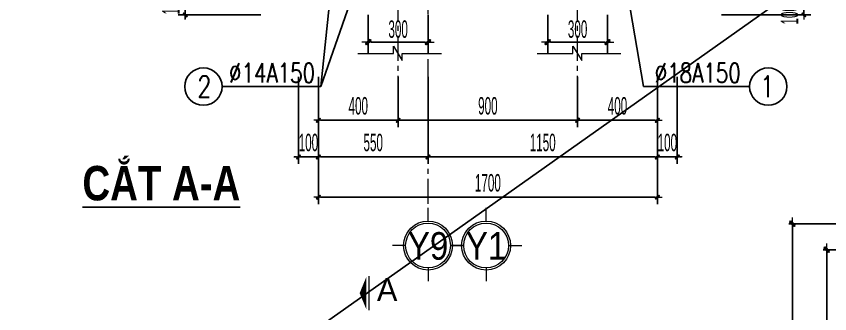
# Model space of a CAD drawing. Header units: inches. Extents: x 541671 to 837720, y 76128 to 1008472.
# Drawn here: x 611840 to 615919, y 371515 to 373005 of the extents above; entities that cross this region are included whole.
import ezdxf
from ezdxf.enums import TextEntityAlignment as Align

# ---------------------------------------------------------------- set-up
doc = ezdxf.new("R2010")
doc.units = ezdxf.units.IN
doc.header["$MEASUREMENT"] = 0
doc.header["$PDMODE"] = 32
doc.header["$PDSIZE"] = -1
doc.linetypes.add('CENTERX2', pattern=[4, 2.5, -0.5, 0.5, -0.5])
doc.linetypes.add('DASHDOT', pattern=[1, 0.5, -0.25, 0, -0.25])
doc.layers.get('0').update_dxf_attribs({"lineweight": 18})
for name, color, linetype, lineweight in [('EG Text2', 7, 'Continuous', 25), ('ISO', 153, 'Continuous', 15), ('KICHTHUOC', 4, 'Continuous', 18), ('LC Dim', 8, 'Continuous', 18), ('LC ISO', 153, 'Continuous', 13), ('LC Khac', 4, 'Continuous', 9), ('LC Net thay', 7, 'Continuous', 25), ('LC Net truc', 79, 'DASHDOT', 13), ('LC Text1', 3, 'Continuous', 20), ('LC Text2', 7, 'Continuous', 25)]:
    doc.layers.add(name, color=color, linetype=linetype, lineweight=lineweight)
doc.layers.add('KCS_Plotter', color=11, linetype='Continuous', plot=False)
doc.styles.add('EG 1', font='VHAVANB_2.TTF')
doc.styles.add('HOATBIF', font='hoatbif.shx', dxfattribs={"width": 0.5})
doc.styles.add('LC 1', font='VHAVANB_2.TTF')
doc.styles.add('LC 3', font='vnsimli.shx', dxfattribs={"width": 0.75})
doc.styles.add('LC3', font='VHARIALB_3.TTF', dxfattribs={"width": 0.8})
doc.dimstyles.new('Copy of 1-100(1-35)', dxfattribs={"dimscale": 35, "dimtxt": 2.5, "dimasz": 0.3, "dimexe": 1, "dimexo": 1, "dimgap": 0.8, "dimtad": 1, "dimdec": 0, "dimzin": 0, "dimdsep": 46, "dimtxsty": 'HOATBIF', "dimblk1": 'DOT', "dimblk2": 'DOT', "dimsah": 1, "dimcen": -0.1, "dimdle": 1, "dimclrd": 256, "dimclre": 256, "dimclrt": 4, "dimadec": 3, "dimazin": 2, "dimtfac": 0.333333, "dimtdec": 0, "dimtix": 1, "dimtmove": 2, "dimatfit": 3, "dimldrblk": 'DOT', "dimfxl": 1, "dimtvp": 0.833333, "dimtolj": 1, "dimtzin": 0, "dimarcsym": 0})
doc.dimstyles.new('Copy of 1-35', dxfattribs={"dimscale": 35, "dimtxt": 2.5, "dimasz": 0.4, "dimexe": 0.5, "dimexo": 0, "dimgap": 0.6, "dimtad": 1, "dimdec": 0, "dimzin": 0, "dimdsep": 46, "dimtxsty": 'HOATBIF', "dimblk1": 'DOT', "dimblk2": 'DOT', "dimsah": 1, "dimcen": -1, "dimdle": 1, "dimclrd": 256, "dimclre": 256, "dimclrt": 130, "dimadec": 0, "dimazin": 0, "dimtfac": 0.333333, "dimtdec": 0, "dimtix": 1, "dimtmove": 2, "dimatfit": 3, "dimldrblk": 'DOT', "dimfxl": 0.5, "dimtvp": 0.833333, "dimtolj": 1, "dimtzin": 12, "dimarcsym": 0})

# ---------------------------------------------------------------- blocks, each defined once
blk = doc.blocks.new('DOT')
at = {"layer": 'KICHTHUOC'}
blk.add_line((-2.25, 0), (2.25, 0), dxfattribs=at)
at = {"layer": 'KICHTHUOC', "color": 4}
blk.add_line((-1, -1), (1, 1), dxfattribs=at)
blk.add_lwpolyline([(0.5, 1), (-1, -0.5), (-0.5, -1), (1, 0.5)], close=True, dxfattribs=at)
blk = doc.blocks.new('*D226')
at = {"layer": 'Defpoints', "color": 0, "ltscale": 50, "transparency": 16777216}
for p in [(615904.3, 371835.4), (616237.6, 371835.4), (616237.6, 370995.4)]:
    blk.add_point(p, dxfattribs=at)
at = {"layer": 'LC Dim', "lineweight": -2, "ltscale": 50, "transparency": 16777216}
for p, q in [((616237.6, 371835.4), (615886.8, 371835.4)), ((615904.3, 371009.4), (615904.3, 371821.4)), ((616237.6, 370995.4), (615886.8, 370995.4))]:
    blk.add_line(p, q, dxfattribs=at)
at = {"layer": 'LC Dim', "lineweight": -2, "ltscale": 50, "transparency": 16777216, "xscale": 14, "yscale": 14, "zscale": 14}
for p, rotation in [((615904.3, 371835.4), 90), ((615904.3, 370995.4), 270)]:
    blk.add_blockref('DOT', p, dxfattribs=dict(at, rotation=rotation))
at = {"layer": 'LC Dim', "color": 130, "ltscale": 50, "transparency": 16777216, "insert": (615839.6, 371415.4), "char_height": 87.5, "attachment_point": 5, "rotation": 90, "style": 'HOATBIF'}
blk.add_mtext('\\A1;420', dxfattribs=at)
blk = doc.blocks.new('*D227')
at = {"layer": 'Defpoints', "color": 0, "ltscale": 50, "transparency": 16777216}
for p in [(615732.4, 371965.4), (616237.6, 371965.4), (616237.6, 370465.4)]:
    blk.add_point(p, dxfattribs=at)
at = {"layer": 'LC Dim', "lineweight": -2, "ltscale": 50, "transparency": 16777216}
for p, q in [((616237.6, 371965.4), (615714.9, 371965.4)), ((615732.4, 370479.4), (615732.4, 371951.4)), ((616237.6, 370465.4), (615714.9, 370465.4))]:
    blk.add_line(p, q, dxfattribs=at)
at = {"layer": 'LC Dim', "lineweight": -2, "ltscale": 50, "transparency": 16777216, "xscale": 14, "yscale": 14, "zscale": 14}
for p, rotation in [((615732.4, 371965.4), 90), ((615732.4, 370465.4), 270)]:
    blk.add_blockref('DOT', p, dxfattribs=dict(at, rotation=rotation))
at = {"layer": 'LC Dim', "color": 130, "ltscale": 50, "transparency": 16777216, "insert": (615667.6, 371215.4), "char_height": 87.5, "attachment_point": 5, "rotation": 90, "style": 'HOATBIF'}
blk.add_mtext('\\A1;750', dxfattribs=at)
blk = doc.blocks.new('*D274')
at = {"layer": 'Defpoints', "color": 0, "ltscale": 2, "transparency": 16777216}
for p in [(613354.9, 372737), (613904.9, 372737), (613904.9, 372300.3)]:
    blk.add_point(p, dxfattribs=at)
at = {"layer": 'LC Dim', "lineweight": -2, "ltscale": 2, "transparency": 16777216}
for p, q in [((613354.9, 372702), (613354.9, 372265.3)), ((613904.9, 372702), (613904.9, 372265.3)), ((613365.4, 372300.3), (613894.4, 372300.3))]:
    blk.add_line(p, q, dxfattribs=at)
at = {"layer": 'LC Dim', "lineweight": -2, "ltscale": 2, "transparency": 16777216, "xscale": 10.5, "yscale": 10.5, "zscale": 10.5, "rotation": 180}
blk.add_blockref('DOT', (613354.9, 372300.3), dxfattribs=at)
at = {"layer": 'LC Dim', "lineweight": -2, "ltscale": 2, "transparency": 16777216, "xscale": 10.5, "yscale": 10.5, "zscale": 10.5}
blk.add_blockref('DOT', (613904.9, 372300.3), dxfattribs=at)
at = {"layer": 'LC Dim', "color": 4, "ltscale": 2, "transparency": 16777216, "insert": (613629.9, 372372), "char_height": 87.5, "attachment_point": 5, "style": 'HOATBIF'}
blk.add_mtext('\\A1;550', dxfattribs=at)
blk = doc.blocks.new('*D275')
at = {"layer": 'Defpoints', "color": 0, "ltscale": 2, "transparency": 16777216}
for p in [(613904.9, 372737), (615054.9, 372737), (615054.9, 372300.3)]:
    blk.add_point(p, dxfattribs=at)
at = {"layer": 'LC Dim', "lineweight": -2, "ltscale": 2, "transparency": 16777216}
for p, q in [((613904.9, 372702), (613904.9, 372265.3)), ((615054.9, 372702), (615054.9, 372265.3)), ((613915.4, 372300.3), (615044.4, 372300.3))]:
    blk.add_line(p, q, dxfattribs=at)
at = {"layer": 'LC Dim', "lineweight": -2, "ltscale": 2, "transparency": 16777216, "xscale": 10.5, "yscale": 10.5, "zscale": 10.5, "rotation": 180}
blk.add_blockref('DOT', (613904.9, 372300.3), dxfattribs=at)
at = {"layer": 'LC Dim', "lineweight": -2, "ltscale": 2, "transparency": 16777216, "xscale": 10.5, "yscale": 10.5, "zscale": 10.5}
blk.add_blockref('DOT', (615054.9, 372300.3), dxfattribs=at)
at = {"layer": 'LC Dim', "color": 4, "ltscale": 2, "transparency": 16777216, "insert": (614479.9, 372372), "char_height": 87.5, "attachment_point": 5, "style": 'HOATBIF'}
blk.add_mtext('\\A1;1150', dxfattribs=at)
blk = doc.blocks.new('*D276')
at = {"layer": 'Defpoints', "color": 0, "ltscale": 2, "transparency": 16777216}
for p in [(613354.9, 372737), (615054.9, 372737), (615054.9, 372098.4)]:
    blk.add_point(p, dxfattribs=at)
at = {"layer": 'LC Dim', "lineweight": -2, "ltscale": 2, "transparency": 16777216}
for p, q in [((613354.9, 372702), (613354.9, 372063.4)), ((615054.9, 372702), (615054.9, 372063.4)), ((613365.4, 372098.4), (615044.4, 372098.4))]:
    blk.add_line(p, q, dxfattribs=at)
at = {"layer": 'LC Dim', "lineweight": -2, "ltscale": 2, "transparency": 16777216, "xscale": 10.5, "yscale": 10.5, "zscale": 10.5, "rotation": 180}
blk.add_blockref('DOT', (613354.9, 372098.4), dxfattribs=at)
at = {"layer": 'LC Dim', "lineweight": -2, "ltscale": 2, "transparency": 16777216, "xscale": 10.5, "yscale": 10.5, "zscale": 10.5}
blk.add_blockref('DOT', (615054.9, 372098.4), dxfattribs=at)
at = {"layer": 'LC Dim', "color": 4, "ltscale": 2, "transparency": 16777216, "insert": (614204.9, 372170.1), "char_height": 87.5, "attachment_point": 5, "style": 'HOATBIF'}
blk.add_mtext('\\A1;1700', dxfattribs=at)
blk = doc.blocks.new('*D256')
at = {"layer": 'Defpoints', "color": 0, "ltscale": 2, "transparency": 16777216}
for p in [(613254.9, 372737), (613354.9, 372737), (613254.9, 372300.3)]:
    blk.add_point(p, dxfattribs=at)
at = {"layer": 'LC Dim', "lineweight": -2, "ltscale": 2, "transparency": 16777216}
for p, q in [((613254.9, 372702), (613254.9, 372265.3)), ((613354.9, 372702), (613354.9, 372265.3)), ((613244.4, 372300.3), (613233.9, 372300.3)), ((613354.9, 372300.3), (613254.9, 372300.3)), ((613365.4, 372300.3), (613375.9, 372300.3))]:
    blk.add_line(p, q, dxfattribs=at)
at = {"layer": 'LC Dim', "lineweight": -2, "ltscale": 2, "transparency": 16777216, "xscale": 10.5, "yscale": 10.5, "zscale": 10.5}
blk.add_blockref('DOT', (613254.9, 372300.3), dxfattribs=at)
at = {"layer": 'LC Dim', "lineweight": -2, "ltscale": 2, "transparency": 16777216, "xscale": 10.5, "yscale": 10.5, "zscale": 10.5, "rotation": 180}
blk.add_blockref('DOT', (613354.9, 372300.3), dxfattribs=at)
at = {"layer": 'LC Dim', "color": 4, "ltscale": 2, "transparency": 16777216, "insert": (613304.9, 372372), "char_height": 87.5, "attachment_point": 5, "style": 'HOATBIF'}
blk.add_mtext('\\A1;100', dxfattribs=at)
blk = doc.blocks.new('*D257')
at = {"layer": 'Defpoints', "color": 0, "ltscale": 2, "transparency": 16777216}
for p in [(615054.9, 372737), (615154.9, 372737), (615154.9, 372300.3)]:
    blk.add_point(p, dxfattribs=at)
at = {"layer": 'LC Dim', "lineweight": -2, "ltscale": 2, "transparency": 16777216}
for p, q in [((615054.9, 372702), (615054.9, 372265.3)), ((615154.9, 372702), (615154.9, 372265.3)), ((615044.4, 372300.3), (615033.9, 372300.3)), ((615054.9, 372300.3), (615154.9, 372300.3)), ((615165.4, 372300.3), (615175.9, 372300.3))]:
    blk.add_line(p, q, dxfattribs=at)
at = {"layer": 'LC Dim', "lineweight": -2, "ltscale": 2, "transparency": 16777216, "xscale": 10.5, "yscale": 10.5, "zscale": 10.5}
blk.add_blockref('DOT', (615054.9, 372300.3), dxfattribs=at)
at = {"layer": 'LC Dim', "lineweight": -2, "ltscale": 2, "transparency": 16777216, "xscale": 10.5, "yscale": 10.5, "zscale": 10.5, "rotation": 180}
blk.add_blockref('DOT', (615154.9, 372300.3), dxfattribs=at)
at = {"layer": 'LC Dim', "color": 4, "ltscale": 2, "transparency": 16777216, "insert": (615104.9, 372372), "char_height": 87.5, "attachment_point": 5, "style": 'HOATBIF'}
blk.add_mtext('\\A1;100', dxfattribs=at)
blk = doc.blocks.new('*D260')
at = {"layer": 'Defpoints', "color": 0, "ltscale": 2, "transparency": 16777216}
for p in [(615342.3, 373112), (615342.3, 373012), (615789.8, 373012)]:
    blk.add_point(p, dxfattribs=at)
at = {"layer": 'LC Dim', "lineweight": -2, "ltscale": 2, "transparency": 16777216}
for p, q in [((615377.3, 373112), (615824.8, 373112)), ((615789.8, 373101.5), (615789.8, 373022.5)), ((615377.3, 373012), (615824.8, 373012))]:
    blk.add_line(p, q, dxfattribs=at)
at = {"layer": 'LC Dim', "lineweight": -2, "ltscale": 2, "transparency": 16777216, "xscale": 10.5, "yscale": 10.5, "zscale": 10.5}
for p, rotation in [((615789.8, 373112), 90), ((615789.8, 373012), 270)]:
    blk.add_blockref('DOT', p, dxfattribs=dict(at, rotation=rotation))
at = {"layer": 'LC Dim', "color": 4, "ltscale": 2, "transparency": 16777216, "insert": (615718.1, 373012), "char_height": 87.5, "attachment_point": 5, "rotation": 90, "style": 'HOATBIF'}
blk.add_mtext('\\A1;100', dxfattribs=at)
blk = doc.blocks.new('*D262')
at = {"layer": 'Defpoints', "color": 0, "ltscale": 2, "transparency": 16777216}
for p in [(612687.3, 373112), (613101, 373112), (613101, 373012)]:
    blk.add_point(p, dxfattribs=at)
at = {"layer": 'LC Dim', "lineweight": -2, "ltscale": 2, "transparency": 16777216}
for p, q in [((612687.3, 373122.5), (612687.3, 373133)), ((613066, 373112), (612652.3, 373112)), ((612687.3, 373012), (612687.3, 373112)), ((613066, 373012), (612652.3, 373012)), ((612687.3, 373001.5), (612687.3, 372991))]:
    blk.add_line(p, q, dxfattribs=at)
at = {"layer": 'LC Dim', "lineweight": -2, "ltscale": 2, "transparency": 16777216, "xscale": 10.5, "yscale": 10.5, "zscale": 10.5}
for p, rotation in [((612687.3, 373112), 270), ((612687.3, 373012), 90)]:
    blk.add_blockref('DOT', p, dxfattribs=dict(at, rotation=rotation))
at = {"layer": 'LC Dim', "color": 4, "ltscale": 2, "transparency": 16777216, "insert": (612615.6, 373062), "char_height": 87.5, "attachment_point": 5, "rotation": 90, "style": 'HOATBIF'}
blk.add_mtext('\\A1;100', dxfattribs=at)
blk = doc.blocks.new('TIEUDE1')
at = {"layer": 'EG Text2', "color": 7, "style": 'EG 1'}
blk.add_attdef('TIªU§Ò', text='', height=5, dxfattribs=at).set_placement((0, 0), align=Align.BOTTOM_CENTER)
blk.add_attdef('TL', text='', height=3, dxfattribs=at).set_placement((0, -2), align=Align.TOP_CENTER)
blk = doc.blocks.new('*D266')
at = {"layer": 'Defpoints', "color": 0, "ltscale": 2, "transparency": 16777216}
for p in [(613354.9, 372737), (613754.9, 372737), (613754.9, 372483.9)]:
    blk.add_point(p, dxfattribs=at)
at = {"layer": 'LC Dim', "lineweight": -2, "ltscale": 2, "transparency": 16777216}
for p, q in [((613354.9, 372702), (613354.9, 372448.9)), ((613754.9, 372702), (613754.9, 372448.9)), ((613365.4, 372483.9), (613744.4, 372483.9))]:
    blk.add_line(p, q, dxfattribs=at)
at = {"layer": 'LC Dim', "lineweight": -2, "ltscale": 2, "transparency": 16777216, "xscale": 10.5, "yscale": 10.5, "zscale": 10.5, "rotation": 180}
blk.add_blockref('DOT', (613354.9, 372483.9), dxfattribs=at)
at = {"layer": 'LC Dim', "lineweight": -2, "ltscale": 2, "transparency": 16777216, "xscale": 10.5, "yscale": 10.5, "zscale": 10.5}
blk.add_blockref('DOT', (613754.9, 372483.9), dxfattribs=at)
at = {"layer": 'LC Dim', "color": 4, "ltscale": 2, "transparency": 16777216, "insert": (613554.9, 372555.6), "char_height": 87.5, "attachment_point": 5, "style": 'HOATBIF'}
blk.add_mtext('\\A1;400', dxfattribs=at)
blk = doc.blocks.new('*D267')
at = {"layer": 'Defpoints', "color": 0, "ltscale": 2, "transparency": 16777216}
for p in [(614654.9, 372737), (615054.9, 372737), (615054.9, 372483.9)]:
    blk.add_point(p, dxfattribs=at)
at = {"layer": 'LC Dim', "lineweight": -2, "ltscale": 2, "transparency": 16777216}
for p, q in [((614654.9, 372702), (614654.9, 372448.9)), ((615054.9, 372702), (615054.9, 372448.9)), ((614665.4, 372483.9), (615044.4, 372483.9))]:
    blk.add_line(p, q, dxfattribs=at)
at = {"layer": 'LC Dim', "lineweight": -2, "ltscale": 2, "transparency": 16777216, "xscale": 10.5, "yscale": 10.5, "zscale": 10.5, "rotation": 180}
blk.add_blockref('DOT', (614654.9, 372483.9), dxfattribs=at)
at = {"layer": 'LC Dim', "lineweight": -2, "ltscale": 2, "transparency": 16777216, "xscale": 10.5, "yscale": 10.5, "zscale": 10.5}
blk.add_blockref('DOT', (615054.9, 372483.9), dxfattribs=at)
at = {"layer": 'LC Dim', "color": 4, "ltscale": 2, "transparency": 16777216, "insert": (614854.9, 372555.6), "char_height": 87.5, "attachment_point": 5, "style": 'HOATBIF'}
blk.add_mtext('\\A1;400', dxfattribs=at)
blk = doc.blocks.new('*D268')
at = {"layer": 'Defpoints', "color": 0, "ltscale": 2, "transparency": 16777216}
for p in [(613754.9, 372737), (614654.9, 372737), (613754.9, 372483.9)]:
    blk.add_point(p, dxfattribs=at)
at = {"layer": 'LC Dim', "lineweight": -2, "ltscale": 2, "transparency": 16777216}
for p, q in [((613754.9, 372702), (613754.9, 372448.9)), ((614654.9, 372702), (614654.9, 372448.9)), ((614644.4, 372483.9), (613765.4, 372483.9))]:
    blk.add_line(p, q, dxfattribs=at)
at = {"layer": 'LC Dim', "lineweight": -2, "ltscale": 2, "transparency": 16777216, "xscale": 10.5, "yscale": 10.5, "zscale": 10.5, "rotation": 180}
blk.add_blockref('DOT', (613754.9, 372483.9), dxfattribs=at)
at = {"layer": 'LC Dim', "lineweight": -2, "ltscale": 2, "transparency": 16777216, "xscale": 10.5, "yscale": 10.5, "zscale": 10.5}
blk.add_blockref('DOT', (614654.9, 372483.9), dxfattribs=at)
at = {"layer": 'LC Dim', "color": 4, "ltscale": 2, "transparency": 16777216, "insert": (614204.9, 372555.6), "char_height": 87.5, "attachment_point": 5, "style": 'HOATBIF'}
blk.add_mtext('\\A1;900', dxfattribs=at)
blk = doc.blocks.new('*D269')
at = {"layer": 'Defpoints', "color": 0, "ltscale": 50, "transparency": 16777216}
for p in [(613604.9, 372960.5), (613904.9, 372960.5), (613904.9, 372875)]:
    blk.add_point(p, dxfattribs=at)
at = {"layer": 'LC Dim', "lineweight": -2, "ltscale": 50, "transparency": 16777216}
for p, q in [((613604.9, 372960.5), (613604.9, 372857.5)), ((613904.9, 372960.5), (613904.9, 372857.5)), ((613618.9, 372875), (613890.9, 372875))]:
    blk.add_line(p, q, dxfattribs=at)
at = {"layer": 'LC Dim', "lineweight": -2, "ltscale": 50, "transparency": 16777216, "xscale": 14, "yscale": 14, "zscale": 14, "rotation": 180}
blk.add_blockref('DOT', (613604.9, 372875), dxfattribs=at)
at = {"layer": 'LC Dim', "lineweight": -2, "ltscale": 50, "transparency": 16777216, "xscale": 14, "yscale": 14, "zscale": 14}
blk.add_blockref('DOT', (613904.9, 372875), dxfattribs=at)
at = {"layer": 'LC Dim', "color": 130, "ltscale": 50, "transparency": 16777216, "insert": (613754.9, 372939.8), "char_height": 87.5, "attachment_point": 5, "style": 'HOATBIF'}
blk.add_mtext('\\A1;300', dxfattribs=at)
blk = doc.blocks.new('*D270')
at = {"layer": 'Defpoints', "color": 0, "ltscale": 50, "transparency": 16777216}
for p in [(614504.9, 372960.5), (614804.9, 372960.5), (614804.9, 372875)]:
    blk.add_point(p, dxfattribs=at)
at = {"layer": 'LC Dim', "lineweight": -2, "ltscale": 50, "transparency": 16777216}
for p, q in [((614504.9, 372960.5), (614504.9, 372857.5)), ((614804.9, 372960.5), (614804.9, 372857.5)), ((614518.9, 372875), (614790.9, 372875))]:
    blk.add_line(p, q, dxfattribs=at)
at = {"layer": 'LC Dim', "lineweight": -2, "ltscale": 50, "transparency": 16777216, "xscale": 14, "yscale": 14, "zscale": 14, "rotation": 180}
blk.add_blockref('DOT', (614504.9, 372875), dxfattribs=at)
at = {"layer": 'LC Dim', "lineweight": -2, "ltscale": 50, "transparency": 16777216, "xscale": 14, "yscale": 14, "zscale": 14}
blk.add_blockref('DOT', (614804.9, 372875), dxfattribs=at)
at = {"layer": 'LC Dim', "color": 130, "ltscale": 50, "transparency": 16777216, "insert": (614654.9, 372939.8), "char_height": 87.5, "attachment_point": 5, "style": 'HOATBIF'}
blk.add_mtext('\\A1;300', dxfattribs=at)
blk = doc.blocks.new('TTRUC')
at = {"layer": 'ISO'}
for p, q in [((0, 6.95), (0, 10.71)), ((-6.37, 0), (-10.13, 0)), ((6.37, 0), (10.13, 0)), ((0, -6.37), (0, -10.13))]:
    blk.add_line(p, q, dxfattribs=at)
blk.add_circle((0, 0), 6.37, dxfattribs=at)
at = {"layer": 'KICHTHUOC'}
blk.add_circle((0, 0), 6.95, dxfattribs=at)

msp = doc.modelspace()

# ---------------------------------------------------------------- linework, layer by layer
at = {"layer": 'KCS_Plotter', "ltscale": 50}
msp.add_line((604872, 365446.4), (619572, 375841.4), dxfattribs=at)
at = {"layer": 'LC ISO'}
for points in [[(613552.8, 372817.5), (613731.7, 372817.5), (613731.7, 372854.4), (613775.7, 372782.8), (613775.7, 372817.5), (613972.1, 372817.5)], [(614452.8, 372817.5), (614631.7, 372817.5), (614631.7, 372854.4), (614675.7, 372782.8), (614675.7, 372817.5), (614872.1, 372817.5)]]:
    msp.add_lwpolyline(points, dxfattribs=at)
at = {"layer": 'LC Khac', "color": 1, "ltscale": 2}
msp.add_line((613608.7, 371703), (613608.7, 371533.1), dxfattribs=at)
msp.add_lwpolyline([(613561.8, 371618.1, 0, 165, 0), (613595.9, 371618.1, 96.3, 96.3, 0)], format="xyseb", dxfattribs=at)
at = {"layer": 'LC Net thay', "ltscale": 2}
for p, q in [((613604.9, 372817.5), (613604.9, 373012)), ((613904.9, 372817.5), (613904.9, 373012)), ((614504.9, 372817.5), (614504.9, 373012)), ((614804.9, 372817.5), (614804.9, 373012))]:
    msp.add_line(p, q, dxfattribs=at)
at = {"layer": 'LC Net truc', "linetype": 'CENTERX2', "ltscale": 50}
for p, q in [((613904.9, 372065.2), (613904.9, 375327.8)), ((613754.9, 372582), (613754.9, 373653.3)), ((614654.9, 372582), (614654.9, 373653.3))]:
    msp.add_line(p, q, dxfattribs=at)
at = {"layer": 'LC Text2', "ltscale": 100}
for centre in [(612778.3, 372652.5), (615610.8, 372652.5)]:
    msp.add_circle(centre, 93.6, dxfattribs=at)

# ---------------------------------------------------------------- block references
at = {"layer": 'LC ISO', "xscale": 17.63727343034513, "yscale": 17.63727343034513, "zscale": 17.63727343034513}
for p in [(613904.9, 371856.5), (614195.9, 371856.5)]:
    msp.add_blockref('TTRUC', p, dxfattribs=at)
at = {"layer": 'LC Text2'}
ref = msp.add_blockref('TIEUDE1', (612567.4, 372031), dxfattribs=dict(at, xscale=35.00000000007505, yscale=35.00000000007505, zscale=35.00000000007505))
ref.add_attrib('TIªU§Ò', '%%Uc¾t a-a', dxfattribs={"color": 7, "height": 172.35, "style": 'LC3', "width": 0.8}).set_placement((612567.4, 372031), align=Align.BOTTOM_CENTER)

# ---------------------------------------------------------------- texts
at = {"ltscale": 2, "style": 'LC 1'}
msp.add_attdef('A', text='B', height=115.5, dxfattribs=at).set_placement((613699.9, 371635.8), align=Align.MIDDLE_CENTER)
at = {"layer": 'LC Text1', "ltscale": 0.2, "style": 'LC 1', "width": 0.9}
for s, p in [('y9', (613904.9, 371744.1)), ('y1', (614195.9, 371744.1))]:
    msp.add_text(s, height=138.1, dxfattribs=at).set_placement(p, align=Align.BOTTOM_CENTER)
at = {"layer": 'LC Text2', "linetype": 'ByBlock', "style": 'LC 3', "width": 0.75}
for s, p in [('%%C14A150', (612906.9, 372672.2)), ('%%C18A150', (615041.8, 372672.2))]:
    msp.add_text(s, height=97.22, dxfattribs=at).set_placement(p)
at = {"layer": 'LC Text2', "ltscale": 100, "style": 'LC 3', "width": 0.75}
for s, p in [('2', (612783.5, 372652.5)), ('1', (615605.5, 372652.5))]:
    msp.add_text(s, height=106.9, dxfattribs=at).set_placement(p, align=Align.MIDDLE_CENTER)

# ---------------------------------------------------------------- dimensions: what is measured, and where the dimension line sits
at = {"layer": 'LC Dim', "ltscale": 2}
dim = msp.add_linear_dim(base=(612687.3, 373112), p1=(613101, 373012), p2=(613101, 373112), angle=90, dimstyle='Copy of 1-100(1-35)', dxfattribs=at)
dim.commit()
dim.dimension.update_dxf_attribs({"geometry": '*D262', "text_midpoint": (612615.6, 373062)})
dim = msp.add_linear_dim(base=(615789.8, 373012), p1=(615342.3, 373112), p2=(615342.3, 373012), angle=90, dimstyle='Copy of 1-100(1-35)', dxfattribs=at)
dim.commit()
dim.dimension.update_dxf_attribs({"geometry": '*D260', "text_midpoint": (615718.1, 373012), "dimtype": 128})
at = {"layer": 'LC Dim', "ltscale": 50}
for base, p1, p2, picture, middle in [((613904.9, 372875), (613604.9, 372960.5), (613904.9, 372960.5), '*D269', (613754.9, 372939.8)), ((614804.9, 372875), (614504.9, 372960.5), (614804.9, 372960.5), '*D270', (614654.9, 372939.8))]:
    dim = msp.add_linear_dim(base=base, p1=p1, p2=p2, dimstyle='Copy of 1-35', dxfattribs=at)
    dim.commit()
    dim.dimension.update_dxf_attribs({"geometry": picture, "text_midpoint": middle})
at = {"layer": 'LC Dim', "ltscale": 2}
for base, p1, p2, picture, middle in [((613254.9, 372300.3), (613354.9, 372737), (613254.9, 372737), '*D256', (613304.9, 372372)), ((613904.9, 372300.3), (613354.9, 372737), (613904.9, 372737), '*D274', (613629.9, 372372)), ((615054.9, 372098.4), (613354.9, 372737), (615054.9, 372737), '*D276', (614204.9, 372170.1)), ((613754.9, 372483.9), (613354.9, 372737), (613754.9, 372737), '*D266', (613554.9, 372555.6)), ((613754.9, 372483.9), (614654.9, 372737), (613754.9, 372737), '*D268', (614204.9, 372555.6)), ((615054.9, 372300.3), (613904.9, 372737), (615054.9, 372737), '*D275', (614479.9, 372372)), ((615054.9, 372483.9), (614654.9, 372737), (615054.9, 372737), '*D267', (614854.9, 372555.6)), ((615154.9, 372300.3), (615054.9, 372737), (615154.9, 372737), '*D257', (615104.9, 372372))]:
    dim = msp.add_linear_dim(base=base, p1=p1, p2=p2, dimstyle='Copy of 1-100(1-35)', dxfattribs=at)
    dim.commit()
    dim.dimension.update_dxf_attribs({"geometry": picture, "text_midpoint": middle})
at = {"layer": 'LC Dim', "ltscale": 50}
for base, p1, p2, picture, middle in [((615732.4, 371965.4), (616237.6, 370465.4), (616237.6, 371965.4), '*D227', (615667.6, 371215.4)), ((615904.3, 371835.4), (616237.6, 370995.4), (616237.6, 371835.4), '*D226', (615839.6, 371415.4))]:
    dim = msp.add_linear_dim(base=base, p1=p1, p2=p2, angle=90, dimstyle='Copy of 1-35', override={"dimlfac": 0.5}, dxfattribs=at)
    dim.commit()
    dim.dimension.update_dxf_attribs({"geometry": picture, "text_midpoint": middle})

# ---------------------------------------------------------------- leaders
at = {"layer": 'LC Dim', "ltscale": 2}
for points in [[(613430.1, 373262.9), (613367.9, 372652.5), (612871.9, 372652.5)], [(613580.1, 373262.9), (613367.9, 372652.5)], [(614886.2, 373237.1), (614986.2, 372652.5), (615517.2, 372652.5)]]:
    msp.add_leader(points, dimstyle='Copy of 1-100(1-35)', dxfattribs=at)

doc.saveas('drawing.dxf')
